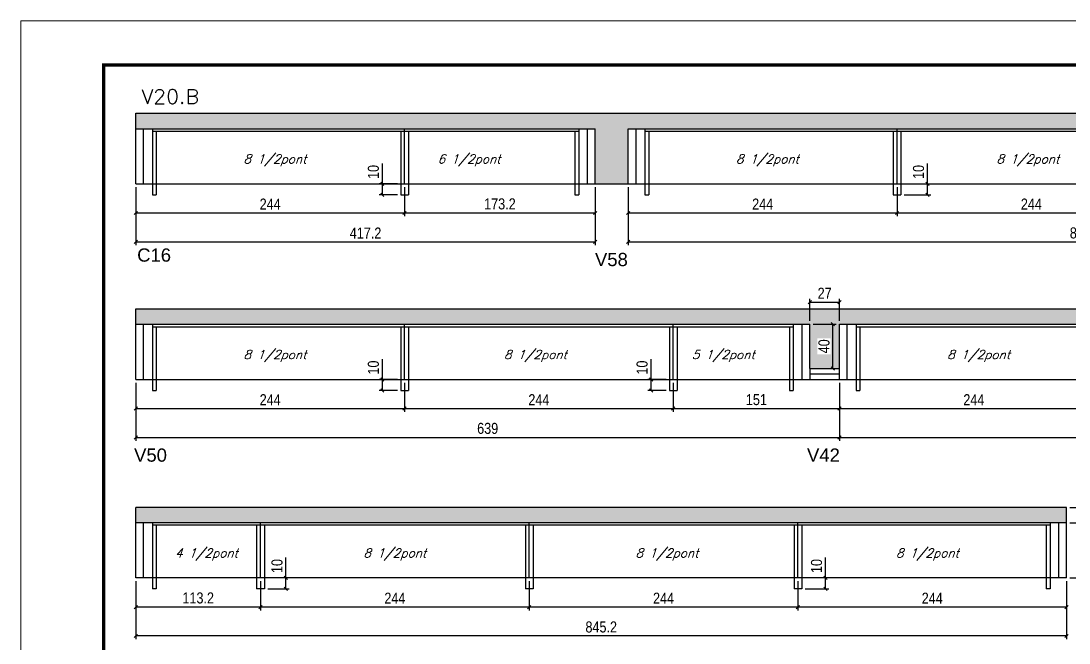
# Model space of a CAD drawing. Extents: x 0 to 6325, y 5574 to 19307.
# Drawn here: x 4755 to 5707, y 16397 to 16961 of the extents above; entities that cross this region are included whole.
import ezdxf

# ---------------------------------------------------------------- set-up
doc = ezdxf.new("R2010")
doc.units = 0
doc.linetypes.add('DASHED', pattern=[0.75, 0.5, -0.25])
for name, color, linetype in [('1', 1, 'Continuous'), ('5', 5, 'Continuous'), ('COTA', 241, 'Continuous'), ('Painéis', 200, 'Continuous'), ('SARR_2.2x10', 60, 'Continuous'), ('SARR_2.2x7', 40, 'Continuous'), ('SARR_3.5x7', 81, 'Continuous'), ('texto', 7, 'Continuous')]:
    doc.layers.add(name, color=color, linetype=linetype)
for name, color, linetype, lineweight in [('Folhas', 255, 'Continuous', 9), ('SARRAFO DE PRESSAO', 251, 'DASHED', 9), ('Texto Seção', 7, 'Continuous', 15)]:
    doc.layers.add(name, color=color, linetype=linetype, lineweight=lineweight)
doc.styles.add('COTA TECNICA', font='techl___.ttf', dxfattribs={"height": 10})
doc.styles.add('REGUA-120', font='ROMANS.shx', dxfattribs={"height": 15})
doc.styles.add('Romans', font='romans.shx')
doc.styles.get("Standard").update_dxf_attribs({"font": 'arial.ttf'})
doc.dimstyles.new('PAINEL', dxfattribs={"dimtxt": 10, "dimasz": 3, "dimexe": 3, "dimexo": 3, "dimgap": 3, "dimtad": 1, "dimdec": 1, "dimzin": 12, "dimdsep": 46, "dimtxsty": 'COTA TECNICA', "dimblk1": 'OBLIQUE', "dimblk2": 'OBLIQUE', "dimsah": 1, "dimcen": 0.9, "dimclrd": 4, "dimclre": 4, "dimclrt": 240, "dimadec": 1, "dimazin": 3, "dimtfac": 1, "dimtdec": 1, "dimtmove": 0, "dimatfit": 3, "dimfxl": 1, "dimtolj": 1, "dimtzin": 12, "dimarcsym": 0})
pattern_1 = [(50, (-2e-12, 1148.575), (5.4655401, -0.4781726), [0.5715, -6.2865]), (355, (-2e-12, 1148.575), (-1.0573026, 5.7317054), [0.4572, -5.0292175]), (100.451445, (0.4555, 1148.535), (4.4082374, 5.2535326), [0.4857003, -5.3427073]), (46.1842, (-2e-12, 1150.099), (8.1323712, -1.2612698), [0.85725, -9.42975]), (96.63556, (0.678, 1149.994), (7.122124, 7.4227837), [0.7285507, -8.0140682]), (351.18415, (-2e-12, 1150.099), (7.122124, 7.4227837), [0.685799, -7.543792]), (21, (0.762, 1149.718), (4.5484317, -3.067956), [0.5715, -6.2865]), (326, (0.762, 1149.718), (1.8540609, 5.525639), [0.4572, -5.0292]), (71.451445, (1.141, 1149.4624), (6.4024926, 2.457683), [0.4857003, -5.3426981]), (37.5, (-2e-12, 1148.5751), (0.0926581, 2.53665117), [0, -4.96824, 0, -5.1054, 0, -5.04825]), (7.5, (-2e-12, 1148.575), (2.00458988, 3.00541724), [0, -2.91084, 0, -4.85394, 0, -1.92405]), (327.5, (-1.6993, 1148.5751), (4.06771786, -0.17186232), [0, -1.905, 0, -5.9436, 0, -7.8867]), (317.5, (-2.4613, 1148.575), (4.44387544, 0.7627947), [0, -2.4765, 0, -3.94716, 0, -5.6007])]

# ---------------------------------------------------------------- blocks, each defined once
blk = doc.blocks.new('9999999999')
at = {"layer": 'Folhas'}
blk.add_lwpolyline([(98138.98, 34190.21), (99623.98, 34190.21), (99623.98, 35240.21), (98138.98, 35240.21)], close=True, dxfattribs=at)
at = {"layer": 'Folhas', "color": 30, "const_width": 3}
blk.add_lwpolyline([(98213.98, 34230.21), (99583.98, 34230.21), (99583.98, 35200.21), (98213.98, 35200.21)], close=True, dxfattribs=at)
blk = doc.blocks.new('_Oblique')
at = {"layer": '1', "color": 0, "lineweight": -2}
blk.add_line((-0.5, -0.5), (0.5, 0.5), dxfattribs=at)
blk = doc.blocks.new('*D3351')
at = {"layer": 'COTA', "color": 4, "linetype": 'ByBlock', "lineweight": -2, "transparency": 16777216}
for p, q in [((4859.34, 16810.6), (4859.34, 16784.06)), ((5103.34, 16810.6), (5103.34, 16784.06)), ((4859.34, 16787.06), (5103.34, 16787.06))]:
    blk.add_line(p, q, dxfattribs=at)
at = {"layer": 'Defpoints', "color": 0, "linetype": 'ByBlock', "transparency": 16777216}
for p in [(4859.34, 16813.6), (5103.34, 16813.6), (5103.34, 16787.06)]:
    blk.add_point(p, dxfattribs=at)
at = {"layer": 'COTA', "color": 4, "linetype": 'ByBlock', "lineweight": -2, "transparency": 16777216, "xscale": 3, "yscale": 3, "zscale": 3, "rotation": 180}
blk.add_blockref('_Oblique', (4859.34, 16787.06), dxfattribs=at)
at = {"layer": 'COTA', "color": 4, "linetype": 'ByBlock', "lineweight": -2, "transparency": 16777216, "xscale": 3, "yscale": 3, "zscale": 3}
blk.add_blockref('_Oblique', (5103.34, 16787.06), dxfattribs=at)
at = {"layer": 'COTA', "color": 240, "linetype": 'ByBlock', "transparency": 16777216, "insert": (4981.34, 16795.13), "char_height": 10, "attachment_point": 5, "style": 'COTA TECNICA'}
blk.add_mtext('\\A1;244', dxfattribs=at)
blk = doc.blocks.new('*D3352')
at = {"layer": 'COTA', "color": 4, "linetype": 'ByBlock', "lineweight": -2, "transparency": 16777216}
for p, q in [((5103.34, 16810.6), (5103.34, 16784.06)), ((5276.54, 16810.6), (5276.54, 16784.06)), ((5103.34, 16787.06), (5276.54, 16787.06))]:
    blk.add_line(p, q, dxfattribs=at)
at = {"layer": 'Defpoints', "color": 0, "linetype": 'ByBlock', "transparency": 16777216}
for p in [(5103.34, 16813.6), (5276.54, 16813.6), (5276.54, 16787.06)]:
    blk.add_point(p, dxfattribs=at)
at = {"layer": 'COTA', "color": 4, "linetype": 'ByBlock', "lineweight": -2, "transparency": 16777216, "xscale": 3, "yscale": 3, "zscale": 3, "rotation": 180}
blk.add_blockref('_Oblique', (5103.34, 16787.06), dxfattribs=at)
at = {"layer": 'COTA', "color": 4, "linetype": 'ByBlock', "lineweight": -2, "transparency": 16777216, "xscale": 3, "yscale": 3, "zscale": 3}
blk.add_blockref('_Oblique', (5276.54, 16787.06), dxfattribs=at)
at = {"layer": 'COTA', "color": 240, "linetype": 'ByBlock', "transparency": 16777216, "insert": (5189.94, 16795.28), "char_height": 10, "width": 210.731, "attachment_point": 5, "style": 'COTA TECNICA'}
blk.add_mtext('\\A1;173.2', dxfattribs=at)
blk = doc.blocks.new('*D4417')
at = {"layer": 'COTA', "color": 4, "linetype": 'ByBlock', "lineweight": -2, "transparency": 16777216}
for p, q in [((4859.34, 16810.6), (4859.34, 16757.8)), ((5276.54, 16810.6), (5276.54, 16757.8)), ((4859.34, 16760.8), (5276.54, 16760.8))]:
    blk.add_line(p, q, dxfattribs=at)
at = {"layer": 'Defpoints', "color": 0, "linetype": 'ByBlock', "transparency": 16777216}
for p in [(4859.34, 16813.6), (5276.54, 16813.6), (5276.54, 16760.8)]:
    blk.add_point(p, dxfattribs=at)
at = {"layer": 'COTA', "color": 4, "linetype": 'ByBlock', "lineweight": -2, "transparency": 16777216, "xscale": 3, "yscale": 3, "zscale": 3, "rotation": 180}
blk.add_blockref('_Oblique', (4859.34, 16760.8), dxfattribs=at)
at = {"layer": 'COTA', "color": 4, "linetype": 'ByBlock', "lineweight": -2, "transparency": 16777216, "xscale": 3, "yscale": 3, "zscale": 3}
blk.add_blockref('_Oblique', (5276.54, 16760.8), dxfattribs=at)
at = {"layer": 'COTA', "color": 240, "linetype": 'ByBlock', "transparency": 16777216, "insert": (5067.94, 16768.87), "char_height": 10, "attachment_point": 5, "style": 'COTA TECNICA'}
blk.add_mtext('\\A1;417.2', dxfattribs=at)
blk = doc.blocks.new('*D3353')
at = {"layer": 'COTA', "color": 4, "linetype": 'ByBlock', "lineweight": -2, "transparency": 16777216}
for p, q in [((5306.54, 16810.6), (5306.54, 16784.06)), ((5550.54, 16810.6), (5550.54, 16784.06)), ((5306.54, 16787.06), (5550.54, 16787.06))]:
    blk.add_line(p, q, dxfattribs=at)
at = {"layer": 'Defpoints', "color": 0, "linetype": 'ByBlock', "transparency": 16777216}
for p in [(5306.54, 16813.6), (5550.54, 16813.6), (5550.54, 16787.06)]:
    blk.add_point(p, dxfattribs=at)
at = {"layer": 'COTA', "color": 4, "linetype": 'ByBlock', "lineweight": -2, "transparency": 16777216, "xscale": 3, "yscale": 3, "zscale": 3, "rotation": 180}
blk.add_blockref('_Oblique', (5306.54, 16787.06), dxfattribs=at)
at = {"layer": 'COTA', "color": 4, "linetype": 'ByBlock', "lineweight": -2, "transparency": 16777216, "xscale": 3, "yscale": 3, "zscale": 3}
blk.add_blockref('_Oblique', (5550.54, 16787.06), dxfattribs=at)
at = {"layer": 'COTA', "color": 240, "linetype": 'ByBlock', "transparency": 16777216, "insert": (5428.54, 16795.13), "char_height": 10, "attachment_point": 5, "style": 'COTA TECNICA'}
blk.add_mtext('\\A1;244', dxfattribs=at)
blk = doc.blocks.new('*D3354')
at = {"layer": 'COTA', "color": 4, "linetype": 'ByBlock', "lineweight": -2, "transparency": 16777216}
for p, q in [((5550.54, 16810.6), (5550.54, 16784.06)), ((5794.54, 16810.6), (5794.54, 16784.06)), ((5550.54, 16787.06), (5794.54, 16787.06))]:
    blk.add_line(p, q, dxfattribs=at)
at = {"layer": 'Defpoints', "color": 0, "linetype": 'ByBlock', "transparency": 16777216}
for p in [(5550.54, 16813.6), (5794.54, 16813.6), (5794.54, 16787.06)]:
    blk.add_point(p, dxfattribs=at)
at = {"layer": 'COTA', "color": 4, "linetype": 'ByBlock', "lineweight": -2, "transparency": 16777216, "xscale": 3, "yscale": 3, "zscale": 3, "rotation": 180}
blk.add_blockref('_Oblique', (5550.54, 16787.06), dxfattribs=at)
at = {"layer": 'COTA', "color": 4, "linetype": 'ByBlock', "lineweight": -2, "transparency": 16777216, "xscale": 3, "yscale": 3, "zscale": 3}
blk.add_blockref('_Oblique', (5794.54, 16787.06), dxfattribs=at)
at = {"layer": 'COTA', "color": 240, "linetype": 'ByBlock', "transparency": 16777216, "insert": (5672.54, 16795.13), "char_height": 10, "width": 210.731, "attachment_point": 5, "style": 'COTA TECNICA'}
blk.add_mtext('\\A1;244', dxfattribs=at)
blk = doc.blocks.new('*D4419')
at = {"layer": 'COTA', "color": 4, "linetype": 'ByBlock', "lineweight": -2, "transparency": 16777216}
for p, q in [((5306.54, 16810.6), (5306.54, 16757.8)), ((6127.54, 16810.6), (6127.54, 16757.8)), ((5306.54, 16760.8), (6127.54, 16760.8))]:
    blk.add_line(p, q, dxfattribs=at)
at = {"layer": 'Defpoints', "color": 0, "linetype": 'ByBlock', "transparency": 16777216}
for p in [(5306.54, 16813.6), (6127.54, 16813.6), (6127.54, 16760.8)]:
    blk.add_point(p, dxfattribs=at)
at = {"layer": 'COTA', "color": 4, "linetype": 'ByBlock', "lineweight": -2, "transparency": 16777216, "xscale": 3, "yscale": 3, "zscale": 3, "rotation": 180}
blk.add_blockref('_Oblique', (5306.54, 16760.8), dxfattribs=at)
at = {"layer": 'COTA', "color": 4, "linetype": 'ByBlock', "lineweight": -2, "transparency": 16777216, "xscale": 3, "yscale": 3, "zscale": 3}
blk.add_blockref('_Oblique', (6127.54, 16760.8), dxfattribs=at)
at = {"layer": 'COTA', "color": 240, "linetype": 'ByBlock', "transparency": 16777216, "insert": (5717.04, 16768.89), "char_height": 10, "attachment_point": 5, "style": 'COTA TECNICA'}
blk.add_mtext('\\A1;821', dxfattribs=at)
blk = doc.blocks.new('*D3362')
at = {"layer": 'COTA', "color": 4, "linetype": 'ByBlock', "lineweight": -2, "transparency": 16777216}
for p, q in [((4859.34, 16633), (4859.34, 16606.46)), ((5103.34, 16633), (5103.34, 16606.46)), ((4859.34, 16609.46), (5103.34, 16609.46))]:
    blk.add_line(p, q, dxfattribs=at)
at = {"layer": 'Defpoints', "color": 0, "linetype": 'ByBlock', "transparency": 16777216}
for p in [(4859.34, 16636), (5103.34, 16636), (5103.34, 16609.46)]:
    blk.add_point(p, dxfattribs=at)
at = {"layer": 'COTA', "color": 4, "linetype": 'ByBlock', "lineweight": -2, "transparency": 16777216, "xscale": 3, "yscale": 3, "zscale": 3, "rotation": 180}
blk.add_blockref('_Oblique', (4859.34, 16609.46), dxfattribs=at)
at = {"layer": 'COTA', "color": 4, "linetype": 'ByBlock', "lineweight": -2, "transparency": 16777216, "xscale": 3, "yscale": 3, "zscale": 3}
blk.add_blockref('_Oblique', (5103.34, 16609.46), dxfattribs=at)
at = {"layer": 'COTA', "color": 240, "linetype": 'ByBlock', "transparency": 16777216, "insert": (4981.34, 16617.53), "char_height": 10, "attachment_point": 5, "style": 'COTA TECNICA'}
blk.add_mtext('\\A1;244', dxfattribs=at)
blk = doc.blocks.new('*D3363')
at = {"layer": 'COTA', "color": 4, "linetype": 'ByBlock', "lineweight": -2, "transparency": 16777216}
for p, q in [((5103.34, 16633), (5103.34, 16606.46)), ((5347.34, 16633), (5347.34, 16606.46)), ((5103.34, 16609.46), (5347.34, 16609.46))]:
    blk.add_line(p, q, dxfattribs=at)
at = {"layer": 'Defpoints', "color": 0, "linetype": 'ByBlock', "transparency": 16777216}
for p in [(5103.34, 16636), (5347.34, 16636), (5347.34, 16609.46)]:
    blk.add_point(p, dxfattribs=at)
at = {"layer": 'COTA', "color": 4, "linetype": 'ByBlock', "lineweight": -2, "transparency": 16777216, "xscale": 3, "yscale": 3, "zscale": 3, "rotation": 180}
blk.add_blockref('_Oblique', (5103.34, 16609.46), dxfattribs=at)
at = {"layer": 'COTA', "color": 4, "linetype": 'ByBlock', "lineweight": -2, "transparency": 16777216, "xscale": 3, "yscale": 3, "zscale": 3}
blk.add_blockref('_Oblique', (5347.34, 16609.46), dxfattribs=at)
at = {"layer": 'COTA', "color": 240, "linetype": 'ByBlock', "transparency": 16777216, "insert": (5225.34, 16617.53), "char_height": 10, "width": 210.731, "attachment_point": 5, "style": 'COTA TECNICA'}
blk.add_mtext('\\A1;244', dxfattribs=at)
blk = doc.blocks.new('*D4421')
at = {"layer": 'COTA', "color": 4, "linetype": 'ByBlock', "lineweight": -2, "transparency": 16777216}
for p, q in [((4859.34, 16633), (4859.34, 16580.2)), ((5498.34, 16633), (5498.34, 16580.2)), ((4859.34, 16583.2), (5498.34, 16583.2))]:
    blk.add_line(p, q, dxfattribs=at)
at = {"layer": 'Defpoints', "color": 0, "linetype": 'ByBlock', "transparency": 16777216}
for p in [(4859.34, 16636), (5498.34, 16636), (5498.34, 16583.2)]:
    blk.add_point(p, dxfattribs=at)
at = {"layer": 'COTA', "color": 4, "linetype": 'ByBlock', "lineweight": -2, "transparency": 16777216, "xscale": 3, "yscale": 3, "zscale": 3, "rotation": 180}
blk.add_blockref('_Oblique', (4859.34, 16583.2), dxfattribs=at)
at = {"layer": 'COTA', "color": 4, "linetype": 'ByBlock', "lineweight": -2, "transparency": 16777216, "xscale": 3, "yscale": 3, "zscale": 3}
blk.add_blockref('_Oblique', (5498.34, 16583.2), dxfattribs=at)
at = {"layer": 'COTA', "color": 240, "linetype": 'ByBlock', "transparency": 16777216, "insert": (5178.84, 16591.44), "char_height": 10, "attachment_point": 5, "style": 'COTA TECNICA'}
blk.add_mtext('\\A1;639', dxfattribs=at)
blk = doc.blocks.new('*D4422')
at = {"layer": 'COTA', "color": 4, "lineweight": -2, "transparency": 16777216}
for p, q in [((5347.34, 16633), (5347.34, 16606.46)), ((5498.34, 16633), (5498.34, 16606.46)), ((5347.34, 16609.46), (5498.34, 16609.46))]:
    blk.add_line(p, q, dxfattribs=at)
at = {"layer": 'Defpoints', "color": 0, "transparency": 16777216}
for p in [(5347.34, 16636), (5498.34, 16636), (5498.34, 16609.46)]:
    blk.add_point(p, dxfattribs=at)
at = {"layer": 'COTA', "color": 4, "lineweight": -2, "transparency": 16777216, "xscale": 3, "yscale": 3, "zscale": 3, "rotation": 180}
blk.add_blockref('_Oblique', (5347.34, 16609.46), dxfattribs=at)
at = {"layer": 'COTA', "color": 4, "lineweight": -2, "transparency": 16777216, "xscale": 3, "yscale": 3, "zscale": 3}
blk.add_blockref('_Oblique', (5498.34, 16609.46), dxfattribs=at)
at = {"layer": 'COTA', "color": 240, "transparency": 16777216, "insert": (5422.84, 16617.57), "char_height": 10, "attachment_point": 5, "style": 'COTA TECNICA'}
blk.add_mtext('\\A1;151', dxfattribs=at)
blk = doc.blocks.new('*D3364')
at = {"layer": 'COTA', "color": 4, "linetype": 'ByBlock', "lineweight": -2, "transparency": 16777216}
for p, q in [((5498.34, 16633), (5498.34, 16606.46)), ((5742.34, 16633), (5742.34, 16606.46)), ((5498.34, 16609.46), (5742.34, 16609.46))]:
    blk.add_line(p, q, dxfattribs=at)
at = {"layer": 'Defpoints', "color": 0, "linetype": 'ByBlock', "transparency": 16777216}
for p in [(5498.34, 16636), (5742.34, 16636), (5742.34, 16609.46)]:
    blk.add_point(p, dxfattribs=at)
at = {"layer": 'COTA', "color": 4, "linetype": 'ByBlock', "lineweight": -2, "transparency": 16777216, "xscale": 3, "yscale": 3, "zscale": 3, "rotation": 180}
blk.add_blockref('_Oblique', (5498.34, 16609.46), dxfattribs=at)
at = {"layer": 'COTA', "color": 4, "linetype": 'ByBlock', "lineweight": -2, "transparency": 16777216, "xscale": 3, "yscale": 3, "zscale": 3}
blk.add_blockref('_Oblique', (5742.34, 16609.46), dxfattribs=at)
at = {"layer": 'COTA', "color": 240, "linetype": 'ByBlock', "transparency": 16777216, "insert": (5620.34, 16617.53), "char_height": 10, "attachment_point": 5, "style": 'COTA TECNICA'}
blk.add_mtext('\\A1;244', dxfattribs=at)
blk = doc.blocks.new('*D4424')
at = {"layer": 'COTA', "color": 4, "linetype": 'ByBlock', "lineweight": -2, "transparency": 16777216}
for p, q in [((5498.34, 16633), (5498.34, 16580.2)), ((6110.34, 16633), (6110.34, 16580.2)), ((5498.34, 16583.2), (6110.34, 16583.2))]:
    blk.add_line(p, q, dxfattribs=at)
at = {"layer": 'Defpoints', "color": 0, "linetype": 'ByBlock', "transparency": 16777216}
for p in [(5498.34, 16636), (6110.34, 16636), (6110.34, 16583.2)]:
    blk.add_point(p, dxfattribs=at)
at = {"layer": 'COTA', "color": 4, "linetype": 'ByBlock', "lineweight": -2, "transparency": 16777216, "xscale": 3, "yscale": 3, "zscale": 3, "rotation": 180}
blk.add_blockref('_Oblique', (5498.34, 16583.2), dxfattribs=at)
at = {"layer": 'COTA', "color": 4, "linetype": 'ByBlock', "lineweight": -2, "transparency": 16777216, "xscale": 3, "yscale": 3, "zscale": 3}
blk.add_blockref('_Oblique', (6110.34, 16583.2), dxfattribs=at)
at = {"layer": 'COTA', "color": 240, "linetype": 'ByBlock', "transparency": 16777216, "insert": (5804.34, 16591.3), "char_height": 10, "attachment_point": 5, "style": 'COTA TECNICA'}
blk.add_mtext('\\A1;612', dxfattribs=at)
blk = doc.blocks.new('*D4936')
at = {"layer": 'COTA', "color": 4, "lineweight": -2, "transparency": 16777216}
for p, q in [((5471.34, 16689), (5471.34, 16709.14)), ((5471.34, 16706.14), (5498.34, 16706.14)), ((5498.34, 16689), (5498.34, 16709.14))]:
    blk.add_line(p, q, dxfattribs=at)
at = {"layer": 'Defpoints', "color": 0, "transparency": 16777216}
for p in [(5498.34, 16706.14), (5471.34, 16686), (5498.34, 16686)]:
    blk.add_point(p, dxfattribs=at)
at = {"layer": 'COTA', "color": 4, "lineweight": -2, "transparency": 16777216, "xscale": 3, "yscale": 3, "zscale": 3, "rotation": 180}
blk.add_blockref('_Oblique', (5471.34, 16706.14), dxfattribs=at)
at = {"layer": 'COTA', "color": 4, "lineweight": -2, "transparency": 16777216, "xscale": 3, "yscale": 3, "zscale": 3}
blk.add_blockref('_Oblique', (5498.34, 16706.14), dxfattribs=at)
at = {"layer": 'COTA', "color": 240, "transparency": 16777216, "insert": (5484.84, 16714.21), "char_height": 10, "attachment_point": 5, "style": 'COTA TECNICA'}
blk.add_mtext('\\A1;27', dxfattribs=at)
blk = doc.blocks.new('*D3786')
at = {"layer": 'COTA', "color": 4, "linetype": 'ByBlock', "lineweight": -2, "transparency": 16777216}
for p, q in [((5460.54, 16452.78), (5460.54, 16426.24)), ((5704.54, 16452.78), (5704.54, 16426.24)), ((5704.54, 16429.24), (5460.54, 16429.24))]:
    blk.add_line(p, q, dxfattribs=at)
at = {"layer": 'Defpoints', "color": 0, "linetype": 'ByBlock', "transparency": 16777216}
for p in [(5460.54, 16455.78), (5704.54, 16455.78), (5460.54, 16429.24)]:
    blk.add_point(p, dxfattribs=at)
at = {"layer": 'COTA', "color": 4, "linetype": 'ByBlock', "lineweight": -2, "transparency": 16777216, "xscale": 3, "yscale": 3, "zscale": 3, "rotation": 180}
blk.add_blockref('_Oblique', (5460.54, 16429.24), dxfattribs=at)
at = {"layer": 'COTA', "color": 4, "linetype": 'ByBlock', "lineweight": -2, "transparency": 16777216, "xscale": 3, "yscale": 3, "zscale": 3}
blk.add_blockref('_Oblique', (5704.54, 16429.24), dxfattribs=at)
at = {"layer": 'COTA', "color": 240, "linetype": 'ByBlock', "transparency": 16777216, "insert": (5582.54, 16437.31), "char_height": 10, "attachment_point": 5, "style": 'COTA TECNICA'}
blk.add_mtext('\\A1;244', dxfattribs=at)
blk = doc.blocks.new('*D3787')
at = {"layer": 'COTA', "color": 4, "linetype": 'ByBlock', "lineweight": -2, "transparency": 16777216}
for p, q in [((5216.54, 16452.78), (5216.54, 16426.24)), ((5460.54, 16452.78), (5460.54, 16426.24)), ((5460.54, 16429.24), (5216.54, 16429.24))]:
    blk.add_line(p, q, dxfattribs=at)
at = {"layer": 'Defpoints', "color": 0, "linetype": 'ByBlock', "transparency": 16777216}
for p in [(5216.54, 16455.78), (5460.54, 16455.78), (5216.54, 16429.24)]:
    blk.add_point(p, dxfattribs=at)
at = {"layer": 'COTA', "color": 4, "linetype": 'ByBlock', "lineweight": -2, "transparency": 16777216, "xscale": 3, "yscale": 3, "zscale": 3, "rotation": 180}
blk.add_blockref('_Oblique', (5216.54, 16429.24), dxfattribs=at)
at = {"layer": 'COTA', "color": 4, "linetype": 'ByBlock', "lineweight": -2, "transparency": 16777216, "xscale": 3, "yscale": 3, "zscale": 3}
blk.add_blockref('_Oblique', (5460.54, 16429.24), dxfattribs=at)
at = {"layer": 'COTA', "color": 240, "linetype": 'ByBlock', "transparency": 16777216, "insert": (5338.54, 16437.31), "char_height": 10, "width": 210.731, "attachment_point": 5, "style": 'COTA TECNICA'}
blk.add_mtext('\\A1;244', dxfattribs=at)
blk = doc.blocks.new('*D4944')
at = {"layer": 'COTA', "color": 4, "linetype": 'ByBlock', "lineweight": -2, "transparency": 16777216}
for p, q in [((4859.34, 16452.78), (4859.34, 16399.98)), ((5704.54, 16452.78), (5704.54, 16399.98)), ((5704.54, 16402.98), (4859.34, 16402.98))]:
    blk.add_line(p, q, dxfattribs=at)
at = {"layer": 'Defpoints', "color": 0, "linetype": 'ByBlock', "transparency": 16777216}
for p in [(4859.34, 16455.78), (5704.54, 16455.78), (4859.34, 16402.98)]:
    blk.add_point(p, dxfattribs=at)
at = {"layer": 'COTA', "color": 4, "linetype": 'ByBlock', "lineweight": -2, "transparency": 16777216, "xscale": 3, "yscale": 3, "zscale": 3, "rotation": 180}
blk.add_blockref('_Oblique', (4859.34, 16402.98), dxfattribs=at)
at = {"layer": 'COTA', "color": 4, "linetype": 'ByBlock', "lineweight": -2, "transparency": 16777216, "xscale": 3, "yscale": 3, "zscale": 3}
blk.add_blockref('_Oblique', (5704.54, 16402.98), dxfattribs=at)
at = {"layer": 'COTA', "color": 240, "linetype": 'ByBlock', "transparency": 16777216, "insert": (5281.94, 16411.11), "char_height": 10, "attachment_point": 5, "style": 'COTA TECNICA'}
blk.add_mtext('\\A1;845.2', dxfattribs=at)
blk = doc.blocks.new('*D4945')
at = {"layer": 'COTA', "color": 4, "lineweight": -2, "transparency": 16777216}
for p, q in [((4972.54, 16452.78), (4972.54, 16426.24)), ((5216.54, 16452.78), (5216.54, 16426.24)), ((5216.54, 16429.24), (4972.54, 16429.24))]:
    blk.add_line(p, q, dxfattribs=at)
at = {"layer": 'Defpoints', "color": 0, "transparency": 16777216}
for p in [(4972.54, 16455.78), (5216.54, 16455.78), (4972.54, 16429.24)]:
    blk.add_point(p, dxfattribs=at)
at = {"layer": 'COTA', "color": 4, "lineweight": -2, "transparency": 16777216, "xscale": 3, "yscale": 3, "zscale": 3, "rotation": 180}
blk.add_blockref('_Oblique', (4972.54, 16429.24), dxfattribs=at)
at = {"layer": 'COTA', "color": 4, "lineweight": -2, "transparency": 16777216, "xscale": 3, "yscale": 3, "zscale": 3}
blk.add_blockref('_Oblique', (5216.54, 16429.24), dxfattribs=at)
at = {"layer": 'COTA', "color": 240, "transparency": 16777216, "insert": (5094.54, 16437.31), "char_height": 10, "attachment_point": 5, "style": 'COTA TECNICA'}
blk.add_mtext('\\A1;244', dxfattribs=at)
blk = doc.blocks.new('*D4946')
at = {"layer": 'COTA', "color": 4, "lineweight": -2, "transparency": 16777216}
for p, q in [((4859.34, 16452.78), (4859.34, 16426.24)), ((4972.54, 16452.78), (4972.54, 16426.24)), ((4972.54, 16429.24), (4859.34, 16429.24))]:
    blk.add_line(p, q, dxfattribs=at)
at = {"layer": 'Defpoints', "color": 0, "transparency": 16777216}
for p in [(4859.34, 16455.78), (4972.54, 16455.78), (4859.34, 16429.24)]:
    blk.add_point(p, dxfattribs=at)
at = {"layer": 'COTA', "color": 4, "lineweight": -2, "transparency": 16777216, "xscale": 3, "yscale": 3, "zscale": 3, "rotation": 180}
blk.add_blockref('_Oblique', (4859.34, 16429.24), dxfattribs=at)
at = {"layer": 'COTA', "color": 4, "lineweight": -2, "transparency": 16777216, "xscale": 3, "yscale": 3, "zscale": 3}
blk.add_blockref('_Oblique', (4972.54, 16429.24), dxfattribs=at)
at = {"layer": 'COTA', "color": 240, "transparency": 16777216, "insert": (4915.94, 16437.46), "char_height": 10, "attachment_point": 5, "style": 'COTA TECNICA'}
blk.add_mtext('\\A1;113.2', dxfattribs=at)
blk = doc.blocks.new('*D3775')
at = {"layer": 'COTA', "color": 4, "lineweight": -2, "transparency": 16777216}
for p, q in [((5707.54, 16505.78), (5738.04, 16505.78)), ((5735.04, 16455.78), (5735.04, 16505.78)), ((5707.54, 16455.78), (5738.04, 16455.78))]:
    blk.add_line(p, q, dxfattribs=at)
at = {"layer": 'Defpoints', "color": 0, "transparency": 16777216}
for p in [(5704.54, 16505.78), (5735.04, 16505.78), (5704.54, 16455.78)]:
    blk.add_point(p, dxfattribs=at)
at = {"layer": 'COTA', "color": 4, "lineweight": -2, "transparency": 16777216, "xscale": 3, "yscale": 3, "zscale": 3}
for p, rotation in [((5735.04, 16505.78), 90), ((5735.04, 16455.78), 270)]:
    blk.add_blockref('_Oblique', p, dxfattribs=dict(at, rotation=rotation))
at = {"layer": 'COTA', "color": 240, "transparency": 16777216, "insert": (5726.93, 16480.78), "char_height": 10, "attachment_point": 5, "rotation": 90, "style": 'COTA TECNICA'}
blk.add_mtext('\\A1;50', dxfattribs=at)
blk = doc.blocks.new('*D3776')
at = {"layer": 'COTA', "color": 4, "lineweight": -2, "transparency": 16777216}
for p, q in [((5735.04, 16519.78), (5735.04, 16538.9)), ((5707.54, 16519.78), (5738.04, 16519.78)), ((5735.04, 16505.78), (5735.04, 16519.78)), ((5707.54, 16505.78), (5738.04, 16505.78))]:
    blk.add_line(p, q, dxfattribs=at)
at = {"layer": 'Defpoints', "color": 0, "transparency": 16777216}
for p in [(5704.54, 16519.78), (5735.04, 16519.78), (5704.54, 16505.78)]:
    blk.add_point(p, dxfattribs=at)
at = {"layer": 'COTA', "color": 4, "lineweight": -2, "transparency": 16777216, "xscale": 3, "yscale": 3, "zscale": 3}
for p, rotation in [((5735.04, 16519.78), 90), ((5735.04, 16505.78), 270)]:
    blk.add_blockref('_Oblique', p, dxfattribs=dict(at, rotation=rotation))
at = {"layer": 'COTA', "color": 240, "transparency": 16777216, "insert": (5726.97, 16530.84), "char_height": 10, "attachment_point": 5, "rotation": 90, "style": 'COTA TECNICA'}
blk.add_mtext('\\A1;14', dxfattribs=at)
blk = doc.blocks.new('*D3777')
at = {"layer": 'COTA', "color": 4, "lineweight": -2, "transparency": 16777216}
for p, q in [((5707.54, 16519.78), (5765.08, 16519.78)), ((5762.08, 16455.78), (5762.08, 16519.78)), ((5707.54, 16455.78), (5765.08, 16455.78))]:
    blk.add_line(p, q, dxfattribs=at)
at = {"layer": 'Defpoints', "color": 0, "transparency": 16777216}
for p in [(5704.54, 16519.78), (5762.08, 16519.78), (5704.54, 16455.78)]:
    blk.add_point(p, dxfattribs=at)
at = {"layer": 'COTA', "color": 4, "lineweight": -2, "transparency": 16777216, "xscale": 3, "yscale": 3, "zscale": 3}
for p, rotation in [((5762.08, 16519.78), 90), ((5762.08, 16455.78), 270)]:
    blk.add_blockref('_Oblique', p, dxfattribs=dict(at, rotation=rotation))
at = {"layer": 'COTA', "color": 240, "transparency": 16777216, "insert": (5753.98, 16487.78), "char_height": 10, "attachment_point": 5, "rotation": 90, "style": 'COTA TECNICA'}
blk.add_mtext('\\A1;64', dxfattribs=at)
blk = doc.blocks.new('*D4189')
at = {"layer": 'COTA', "color": 4, "lineweight": -2, "transparency": 16777216}
for p, q in [((5083.17, 16813.6), (5083.17, 16832.03)), ((5096.84, 16813.6), (5080.17, 16813.6)), ((5083.17, 16803.6), (5083.17, 16813.6)), ((5096.84, 16803.6), (5080.17, 16803.6))]:
    blk.add_line(p, q, dxfattribs=at)
at = {"layer": 'Defpoints', "color": 0, "transparency": 16777216}
for p in [(5083.17, 16813.6), (5099.84, 16813.6), (5099.84, 16803.6)]:
    blk.add_point(p, dxfattribs=at)
at = {"layer": 'COTA', "color": 4, "lineweight": -2, "transparency": 16777216, "xscale": 3, "yscale": 3, "zscale": 3}
for p, rotation in [((5083.17, 16813.6), 90), ((5083.17, 16803.6), 270)]:
    blk.add_blockref('_Oblique', p, dxfattribs=dict(at, rotation=rotation))
at = {"layer": 'COTA', "color": 240, "transparency": 16777216, "insert": (5075.07, 16824.31), "char_height": 10, "attachment_point": 5, "rotation": 90, "style": 'COTA TECNICA'}
blk.add_mtext('\\A1;10', dxfattribs=at)
blk = doc.blocks.new('*D4190')
at = {"layer": 'COTA', "color": 4, "lineweight": -2, "transparency": 16777216}
for p, q in [((5578.22, 16813.6), (5578.22, 16832.03)), ((5578.22, 16803.6), (5578.22, 16813.6)), ((5557.04, 16803.6), (5581.22, 16803.6))]:
    blk.add_line(p, q, dxfattribs=at)
at = {"layer": 'Defpoints', "color": 0, "transparency": 16777216}
for p in [(5578.22, 16813.6), (5578.22, 16813.6), (5554.04, 16803.6)]:
    blk.add_point(p, dxfattribs=at)
at = {"layer": 'COTA', "color": 4, "lineweight": -2, "transparency": 16777216, "xscale": 3, "yscale": 3, "zscale": 3}
for p, rotation in [((5578.22, 16813.6), 90), ((5578.22, 16803.6), 270)]:
    blk.add_blockref('_Oblique', p, dxfattribs=dict(at, rotation=rotation))
at = {"layer": 'COTA', "color": 240, "transparency": 16777216, "insert": (5570.12, 16824.31), "char_height": 10, "attachment_point": 5, "rotation": 90, "style": 'COTA TECNICA'}
blk.add_mtext('\\A1;10', dxfattribs=at)
blk = doc.blocks.new('*D2996')
at = {"layer": 'COTA', "color": 4, "lineweight": -2, "transparency": 16777216}
for p, q in [((5083.17, 16636), (5083.17, 16654.43)), ((5096.84, 16636), (5080.17, 16636)), ((5083.17, 16626), (5083.17, 16636)), ((5096.84, 16626), (5080.17, 16626))]:
    blk.add_line(p, q, dxfattribs=at)
at = {"layer": 'Defpoints', "color": 0, "transparency": 16777216}
for p in [(5083.17, 16636), (5099.84, 16636), (5099.84, 16626)]:
    blk.add_point(p, dxfattribs=at)
at = {"layer": 'COTA', "color": 4, "lineweight": -2, "transparency": 16777216, "xscale": 3, "yscale": 3, "zscale": 3}
for p, rotation in [((5083.17, 16636), 90), ((5083.17, 16626), 270)]:
    blk.add_blockref('_Oblique', p, dxfattribs=dict(at, rotation=rotation))
at = {"layer": 'COTA', "color": 240, "transparency": 16777216, "insert": (5075.07, 16646.71), "char_height": 10, "attachment_point": 5, "rotation": 90, "style": 'COTA TECNICA'}
blk.add_mtext('\\A1;10', dxfattribs=at)
blk = doc.blocks.new('*D2998')
at = {"layer": 'COTA', "color": 4, "lineweight": -2, "transparency": 16777216}
for p, q in [((5327.17, 16636), (5327.17, 16654.43)), ((5340.84, 16636), (5324.17, 16636)), ((5327.17, 16626), (5327.17, 16636)), ((5340.84, 16626), (5324.17, 16626))]:
    blk.add_line(p, q, dxfattribs=at)
at = {"layer": 'Defpoints', "color": 0, "transparency": 16777216}
for p in [(5327.17, 16636), (5343.84, 16636), (5343.84, 16626)]:
    blk.add_point(p, dxfattribs=at)
at = {"layer": 'COTA', "color": 4, "lineweight": -2, "transparency": 16777216, "xscale": 3, "yscale": 3, "zscale": 3}
for p, rotation in [((5327.17, 16636), 90), ((5327.17, 16626), 270)]:
    blk.add_blockref('_Oblique', p, dxfattribs=dict(at, rotation=rotation))
at = {"layer": 'COTA', "color": 240, "transparency": 16777216, "insert": (5319.07, 16646.71), "char_height": 10, "attachment_point": 5, "rotation": 90, "style": 'COTA TECNICA'}
blk.add_mtext('\\A1;10', dxfattribs=at)
blk = doc.blocks.new('*D4202')
at = {"layer": 'COTA', "color": 4, "lineweight": -2, "transparency": 16777216}
for p, q in [((4995.66, 16455.78), (4995.66, 16474.21)), ((4995.66, 16445.78), (4995.66, 16455.78)), ((4979.04, 16445.78), (4998.66, 16445.78))]:
    blk.add_line(p, q, dxfattribs=at)
at = {"layer": 'Defpoints', "color": 0, "transparency": 16777216}
for p in [(4995.66, 16455.78), (4995.66, 16455.78), (4976.04, 16445.78)]:
    blk.add_point(p, dxfattribs=at)
at = {"layer": 'COTA', "color": 4, "lineweight": -2, "transparency": 16777216, "xscale": 3, "yscale": 3, "zscale": 3}
for p, rotation in [((4995.66, 16455.78), 90), ((4995.66, 16445.78), 270)]:
    blk.add_blockref('_Oblique', p, dxfattribs=dict(at, rotation=rotation))
at = {"layer": 'COTA', "color": 240, "transparency": 16777216, "insert": (4987.55, 16466.5), "char_height": 10, "attachment_point": 5, "rotation": 90, "style": 'COTA TECNICA'}
blk.add_mtext('\\A1;10', dxfattribs=at)
blk = doc.blocks.new('*D4203')
at = {"layer": 'COTA', "color": 4, "lineweight": -2, "transparency": 16777216}
for p, q in [((5485.6, 16455.78), (5485.6, 16474.21)), ((5485.6, 16445.78), (5485.6, 16455.78)), ((5467.04, 16445.78), (5488.6, 16445.78))]:
    blk.add_line(p, q, dxfattribs=at)
at = {"layer": 'Defpoints', "color": 0, "transparency": 16777216}
for p in [(5485.6, 16455.78), (5485.6, 16455.78), (5464.04, 16445.78)]:
    blk.add_point(p, dxfattribs=at)
at = {"layer": 'COTA', "color": 4, "lineweight": -2, "transparency": 16777216, "xscale": 3, "yscale": 3, "zscale": 3}
for p, rotation in [((5485.6, 16455.78), 90), ((5485.6, 16445.78), 270)]:
    blk.add_blockref('_Oblique', p, dxfattribs=dict(at, rotation=rotation))
at = {"layer": 'COTA', "color": 240, "transparency": 16777216, "insert": (5477.5, 16466.5), "char_height": 10, "attachment_point": 5, "rotation": 90, "style": 'COTA TECNICA'}
blk.add_mtext('\\A1;10', dxfattribs=at)
blk = doc.blocks.new('*D4937')
at = {"layer": 'COTA', "color": 4, "lineweight": -2, "transparency": 16777216}
for p, q in [((5474.34, 16686), (5495.36, 16686)), ((5492.36, 16646), (5492.36, 16686)), ((5474.34, 16646), (5495.36, 16646))]:
    blk.add_line(p, q, dxfattribs=at)
at = {"layer": 'Defpoints', "color": 0, "transparency": 16777216}
for p in [(5471.34, 16686), (5492.36, 16686), (5471.34, 16646)]:
    blk.add_point(p, dxfattribs=at)
at = {"layer": 'COTA', "color": 4, "lineweight": -2, "transparency": 16777216, "xscale": 3, "yscale": 3, "zscale": 3}
for p, rotation in [((5492.36, 16686), 90), ((5492.36, 16646), 270)]:
    blk.add_blockref('_Oblique', p, dxfattribs=dict(at, rotation=rotation))
at = {"layer": 'COTA', "color": 240, "transparency": 16777216, "insert": (5484.26, 16666), "char_height": 10, "attachment_point": 5, "rotation": 90, "style": 'COTA TECNICA', "bg_fill": 3, "box_fill_scale": 1.1, "bg_fill_color": 256, "bg_fill_true_color": 13158600, "bg_fill_transparency": 0}
blk.add_mtext('\\A1;40', dxfattribs=at)

msp = doc.modelspace()

# ---------------------------------------------------------------- hatches: boundary and pattern name
at = {"layer": 'COTA'}
h = msp.add_hatch(dxfattribs=at)
h.set_pattern_fill('AR-CONC', color=241, scale=0.03)
h.set_pattern_definition([(50, (2891.691, 339.655), (5.4655401, -0.4781726), [0.5715, -6.2865]), (355, (2891.691, 339.655), (-1.0573026, 5.7317054), [0.4572, -5.0292175]), (100.451445, (2892.1466, 339.615), (4.4082374, 5.2535326), [0.4857003, -5.3427073]), (46.1842, (2891.691, 341.179), (8.1323712, -1.2612698), [0.85725, -9.42975]), (96.63556, (2892.369, 341.074), (7.122124, 7.4227837), [0.7285507, -8.0140682]), (351.18415, (2891.691, 341.179), (7.122124, 7.4227837), [0.685799, -7.543792]), (21, (2892.453, 340.798), (4.5484317, -3.067956), [0.5715, -6.2865]), (326, (2892.453, 340.798), (1.8540609, 5.525639), [0.4572, -5.0292]), (71.451445, (2892.832, 340.5424), (6.4024926, 2.457683), [0.4857003, -5.3426981]), (37.5, (2891.6911, 339.655), (0.0926581, 2.53665117), [0, -4.96824, 0, -5.1054, 0, -5.04825]), (7.5, (2891.6911, 339.655), (2.00458988, 3.00541724), [0, -2.91084, 0, -4.85394, 0, -1.92405]), (327.5, (2889.9919, 339.655), (4.06771786, -0.17186232), [0, -1.905, 0, -5.9436, 0, -7.8867]), (317.5, (2889.23, 339.655), (4.44387544, 0.7627947), [0, -2.4765, 0, -3.94716, 0, -5.6007])])
h.paths.add_polyline_path([(5306.54, 16863.6), (6127.54, 16863.6), (6127.54, 16877.6), (4859.34, 16877.6), (4859.34, 16863.6), (5276.54, 16863.6), (5276.54, 16813.6), (5306.54, 16813.6)])
h = msp.add_hatch(dxfattribs=at)
h.set_pattern_fill('AR-CONC', color=241, scale=0.03)
h.set_pattern_definition(pattern_1)
h.paths.add_polyline_path([(5471.34, 16646), (5498.34, 16646), (5498.34, 16686), (6110.34, 16686), (6110.34, 16700), (4859.34, 16700), (4859.34, 16686), (5471.34, 16686)])
h = msp.add_hatch(dxfattribs=at)
h.set_pattern_fill('AR-CONC', color=241, scale=0.03)
h.set_pattern_definition(pattern_1)
h.paths.add_polyline_path([(4859.34, 16519.78), (4859.34, 16505.78), (5704.54, 16505.78), (5704.54, 16519.78)])

# ---------------------------------------------------------------- linework, layer by layer
at = {"layer": 'COTA', "linetype": 'ByBlock'}
for p, q in [((4859.34, 16877.6), (6127.54, 16877.6)), ((4859.34, 16863.6), (4859.34, 16877.6)), ((5704.54, 16519.78), (4859.34, 16519.78))]:
    msp.add_line(p, q, dxfattribs=at)
at = {"layer": 'COTA'}
for p, q in [((5276.54, 16813.6), (5306.54, 16813.6)), ((4859.34, 16686), (4859.34, 16700)), ((4859.34, 16700), (6110.34, 16700)), ((5471.34, 16646), (5471.34, 16636)), ((4859.34, 16505.78), (4859.34, 16519.78)), ((5704.54, 16505.78), (5704.54, 16519.78))]:
    msp.add_line(p, q, dxfattribs=at)
at = {"layer": 'Painéis', "linetype": 'ByBlock'}
for p, q in [((4859.34, 16863.6), (5276.54, 16863.6)), ((4859.34, 16813.6), (4859.34, 16863.6)), ((5103.34, 16813.6), (5103.34, 16863.6)), ((5276.54, 16813.6), (5276.54, 16863.6)), ((5306.54, 16863.6), (6127.54, 16863.6)), ((5306.54, 16813.6), (5306.54, 16863.6)), ((5550.54, 16813.6), (5550.54, 16863.6)), ((4859.34, 16813.6), (5276.54, 16813.6)), ((5306.54, 16813.6), (6127.54, 16813.6)), ((4859.34, 16686), (5471.34, 16686)), ((4859.34, 16636), (4859.34, 16686)), ((5103.34, 16636), (5103.34, 16686)), ((5347.34, 16636), (5347.34, 16686)), ((5471.34, 16646), (5471.34, 16686)), ((5498.34, 16686), (6110.34, 16686)), ((5498.34, 16636), (5498.34, 16686)), ((5471.34, 16646), (5498.34, 16646)), ((4859.34, 16636), (5498.34, 16636)), ((5498.34, 16636), (6110.34, 16636)), ((5704.54, 16505.78), (4859.34, 16505.78)), ((4859.34, 16455.78), (4859.34, 16505.78)), ((4972.54, 16455.78), (4972.54, 16505.78)), ((5216.54, 16455.78), (5216.54, 16505.78)), ((5460.54, 16455.78), (5460.54, 16505.78)), ((5704.54, 16455.78), (5704.54, 16505.78)), ((5704.54, 16455.78), (4859.34, 16455.78))]:
    msp.add_line(p, q, dxfattribs=at)
at = {"layer": 'SARR_2.2x10'}
msp.add_line((5471.34, 16641), (5498.34, 16641), dxfattribs=at)
at = {"layer": 'SARR_2.2x7', "linetype": 'Continuous'}
for p, q in [((4866.34, 16813.6), (4866.34, 16863.6)), ((4874.34, 16861.4), (5103.34, 16861.4)), ((5103.34, 16861.4), (5261.54, 16861.4)), ((5269.54, 16813.6), (5269.54, 16863.6)), ((5313.54, 16813.6), (5313.54, 16863.6)), ((5321.54, 16861.4), (5550.54, 16861.4)), ((5550.54, 16861.4), (5794.54, 16861.4)), ((4866.34, 16636), (4866.34, 16686)), ((5464.34, 16636), (5464.34, 16686)), ((5505.34, 16636), (5505.34, 16686)), ((4874.34, 16683.8), (5103.34, 16683.8)), ((5103.34, 16683.8), (5347.34, 16683.8)), ((5347.34, 16683.8), (5456.34, 16683.8)), ((5513.34, 16683.8), (5742.34, 16683.8)), ((4866.34, 16455.78), (4866.34, 16505.78)), ((5697.54, 16455.78), (5697.54, 16505.78)), ((4972.54, 16503.58), (4874.34, 16503.58)), ((5216.54, 16503.58), (4972.54, 16503.58)), ((5460.54, 16503.58), (5216.54, 16503.58)), ((5689.54, 16503.58), (5460.54, 16503.58))]:
    msp.add_line(p, q, dxfattribs=at)
at = {"layer": 'SARR_3.5x7'}
for p, q in [((4874.34, 16863.6), (4874.34, 16803.6)), ((4877.84, 16861.4), (4877.84, 16803.6)), ((5099.84, 16861.4), (5099.84, 16803.6)), ((5106.84, 16861.4), (5106.84, 16803.6)), ((5258.04, 16861.4), (5258.04, 16803.6)), ((5261.54, 16863.6), (5261.54, 16803.6)), ((5321.54, 16863.6), (5321.54, 16803.6)), ((5325.04, 16861.4), (5325.04, 16803.6)), ((5547.04, 16861.4), (5547.04, 16803.6)), ((5554.04, 16861.4), (5554.04, 16803.6)), ((4874.34, 16803.6), (4877.84, 16803.6)), ((5099.84, 16803.6), (5106.84, 16803.6)), ((5258.04, 16803.6), (5261.54, 16803.6)), ((5321.54, 16803.6), (5325.04, 16803.6)), ((5547.04, 16803.6), (5554.04, 16803.6)), ((4874.34, 16686), (4874.34, 16626)), ((5456.34, 16686), (5456.34, 16626)), ((5513.34, 16686), (5513.34, 16626)), ((4877.84, 16683.8), (4877.84, 16626)), ((5099.84, 16683.8), (5099.84, 16626)), ((5106.84, 16683.8), (5106.84, 16626)), ((5343.84, 16683.8), (5343.84, 16626)), ((5350.84, 16683.8), (5350.84, 16626)), ((5452.84, 16683.8), (5452.84, 16626)), ((5516.84, 16683.8), (5516.84, 16626)), ((4874.34, 16626), (4877.84, 16626)), ((5099.84, 16626), (5106.84, 16626)), ((5343.84, 16626), (5350.84, 16626)), ((5452.84, 16626), (5456.34, 16626)), ((5513.34, 16626), (5516.84, 16626)), ((4874.34, 16505.78), (4874.34, 16445.78)), ((5689.54, 16505.78), (5689.54, 16445.78)), ((4877.84, 16503.58), (4877.84, 16445.78)), ((4969.04, 16503.58), (4969.04, 16445.78)), ((4976.04, 16503.58), (4976.04, 16445.78)), ((5213.04, 16503.58), (5213.04, 16445.78)), ((5220.04, 16503.58), (5220.04, 16445.78)), ((5457.04, 16503.58), (5457.04, 16445.78)), ((5464.04, 16503.58), (5464.04, 16445.78)), ((5686.04, 16503.58), (5686.04, 16445.78)), ((4877.84, 16445.78), (4874.34, 16445.78)), ((4976.04, 16445.78), (4969.04, 16445.78)), ((5220.04, 16445.78), (5213.04, 16445.78)), ((5464.04, 16445.78), (5457.04, 16445.78)), ((5689.54, 16445.78), (5686.04, 16445.78))]:
    msp.add_line(p, q, dxfattribs=at)

# ---------------------------------------------------------------- block references
at = {"layer": 'SARRAFO DE PRESSAO', "color": 6, "linetype": 'ByBlock'}
msp.add_blockref('9999999999', (-93383.98, -18278.78), dxfattribs=at)

# ---------------------------------------------------------------- texts
at = {"layer": '5', "linetype": 'Continuous'}
for s, rotation, p in [('C16', 359.99996, (4860.53, 16742.87)), ('V58', 0.00004, (5276.28, 16738.83)), ('V50', 0.00004, (4857.74, 16561.23)), ('V42', 0.00004, (5468.84, 16561.23))]:
    msp.add_text(s, height=12, rotation=rotation, dxfattribs=at).set_placement(p)
at = {"layer": 'texto', "color": 2, "char_height": 8, "attachment_point": 5, "style": 'Romans'}
for s, insert in [('{\\Q19;\\C256;8 1/2pont}', (4985.7, 16834.82)), ('{\\Q19;\\C256;6 1/2pont}', (5161.94, 16834.82)), ('{\\Q19;\\C256;8 1/2pont}', (5432.9, 16834.82)), ('{\\Q19;\\C256;8 1/2pont}', (5669.4, 16834.82)), ('{\\Q19;\\C256;8 1/2pont}', (4985.7, 16657.22)), ('{\\Q19;\\C256;8 1/2pont}', (5222.2, 16657.22)), ('{\\Q19;\\C256;5 1/2pont}', (5392.84, 16657.22)), ('{\\Q19;\\C256;8 1/2pont}', (5624.7, 16657.22)), ('{\\Q19;\\C256;4 1/2pont}', (4923.44, 16477)), ('{\\Q19;\\C256;8 1/2pont}', (5094.54, 16477)), ('{\\Q19;\\C256;8 1/2pont}', (5341.68, 16477)), ('{\\Q19;\\C256;8 1/2pont}', (5578.18, 16477))]:
    msp.add_mtext(s, dxfattribs=dict(at, insert=insert))
at = {"layer": 'Texto Seção', "style": 'REGUA-120', "width": 1.05}
msp.add_text('V20.B', height=13, dxfattribs=at).set_placement((4864.57, 16886.33))

# ---------------------------------------------------------------- dimensions: what is measured, and where the dimension line sits
at = {"layer": 'COTA'}
for base, p1, p2, angle, picture, middle in [((5083.17, 16813.6), (5099.84, 16803.6), (5099.84, 16813.6), 90, '*D4189', (5075.07, 16824.31)), ((5578.22, 16813.6), (5554.04, 16803.6), (5578.22, 16813.6), 90, '*D4190', (5570.12, 16824.31)), ((5083.17, 16636), (5099.84, 16626), (5099.84, 16636), 90, '*D2996', (5075.07, 16646.71)), ((5327.17, 16636), (5343.84, 16626), (5343.84, 16636), 90, '*D2998', (5319.07, 16646.71)), ((5735.04, 16519.78), (5704.54, 16505.78), (5704.54, 16519.78), 90, '*D3776', (5726.97, 16530.84)), ((5762.08, 16519.78), (5704.54, 16455.78), (5704.54, 16519.78), 90, '*D3777', (5753.98, 16487.78)), ((5735.04, 16505.78), (5704.54, 16455.78), (5704.54, 16505.78), 90, '*D3775', (5726.93, 16480.78)), ((4995.66, 16455.78), (4976.04, 16445.78), (4995.66, 16455.78), 90, '*D4202', (4987.55, 16466.5)), ((5485.6, 16455.78), (5464.04, 16445.78), (5485.6, 16455.78), 90, '*D4203', (5477.5, 16466.5)), ((4859.34, 16429.24), (4972.54, 16455.78), (4859.34, 16455.78), 180, '*D4946', (4915.94, 16437.46)), ((4972.54, 16429.24), (5216.54, 16455.78), (4972.54, 16455.78), 180, '*D4945', (5094.54, 16437.31))]:
    dim = msp.add_linear_dim(base=base, p1=p1, p2=p2, angle=angle, dimstyle='PAINEL', dxfattribs=at)
    dim.commit()
    dim.dimension.update_dxf_attribs({"geometry": picture, "text_midpoint": middle})
at = {"layer": 'COTA', "linetype": 'ByBlock'}
for base, p1, p2, picture, middle in [((5103.34, 16787.06), (4859.34, 16813.6), (5103.34, 16813.6), '*D3351', (4981.34, 16795.13)), ((5276.54, 16760.8), (4859.34, 16813.6), (5276.54, 16813.6), '*D4417', (5067.94, 16768.87)), ((5550.54, 16787.06), (5306.54, 16813.6), (5550.54, 16813.6), '*D3353', (5428.54, 16795.13)), ((6127.54, 16760.8), (5306.54, 16813.6), (6127.54, 16813.6), '*D4419', (5717.04, 16768.89)), ((5103.34, 16609.46), (4859.34, 16636), (5103.34, 16636), '*D3362', (4981.34, 16617.53)), ((5498.34, 16583.2), (4859.34, 16636), (5498.34, 16636), '*D4421', (5178.84, 16591.44)), ((5742.34, 16609.46), (5498.34, 16636), (5742.34, 16636), '*D3364', (5620.34, 16617.53)), ((6110.34, 16583.2), (5498.34, 16636), (6110.34, 16636), '*D4424', (5804.34, 16591.3))]:
    dim = msp.add_linear_dim(base=base, p1=p1, p2=p2, dimstyle='PAINEL', dxfattribs=at)
    dim.commit()
    dim.dimension.update_dxf_attribs({"geometry": picture, "text_midpoint": middle})
for base, p1, p2, picture, middle in [((5276.54, 16787.06), (5103.34, 16813.6), (5276.54, 16813.6), '*D3352', (5189.94, 16795.28)), ((5794.54, 16787.06), (5550.54, 16813.6), (5794.54, 16813.6), '*D3354', (5672.54, 16795.13)), ((5347.34, 16609.46), (5103.34, 16636), (5347.34, 16636), '*D3363', (5225.34, 16617.53))]:
    dim = msp.add_linear_dim(base=base, p1=p1, p2=p2, dimstyle='PAINEL', override={"dimtmove": 1}, dxfattribs=at)
    dim.commit()
    dim.dimension.update_dxf_attribs({"geometry": picture, "text_midpoint": middle})
at = {"layer": 'COTA'}
for base, p1, p2, picture, middle in [((5498.34, 16706.14), (5471.34, 16686), (5498.34, 16686), '*D4936', (5484.84, 16714.21)), ((5498.34, 16609.46), (5347.34, 16636), (5498.34, 16636), '*D4422', (5422.84, 16617.57))]:
    dim = msp.add_linear_dim(base=base, p1=p1, p2=p2, dimstyle='PAINEL', dxfattribs=at)
    dim.commit()
    dim.dimension.update_dxf_attribs({"geometry": picture, "text_midpoint": middle})
at = {"layer": 'COTA', "linetype": 'ByBlock'}
for base, p2, picture, middle in [((4859.34, 16402.98), (4859.34, 16455.78), '*D4944', (5281.94, 16411.11)), ((5460.54, 16429.24), (5460.54, 16455.78), '*D3786', (5582.54, 16437.31))]:
    dim = msp.add_linear_dim(base=base, p1=(5704.54, 16455.78), p2=p2, angle=180, dimstyle='PAINEL', dxfattribs=at)
    dim.commit()
    dim.dimension.update_dxf_attribs({"geometry": picture, "text_midpoint": middle})
dim = msp.add_linear_dim(base=(5216.54, 16429.24), p1=(5460.54, 16455.78), p2=(5216.54, 16455.78), angle=180, dimstyle='PAINEL', override={"dimtmove": 1}, dxfattribs=at)
dim.commit()
dim.dimension.update_dxf_attribs({"geometry": '*D3787', "text_midpoint": (5338.54, 16437.31)})

# ---------------------------------------------------------------- next in the draw order: dimensions: what is measured, and where the dimension line sits
at = {"layer": 'COTA'}
dim = msp.add_linear_dim(base=(5492.36, 16686), p1=(5471.34, 16646), p2=(5471.34, 16686), angle=90, dimstyle='PAINEL', override={"dimtfill": 1}, dxfattribs=at)
dim.commit()
dim.dimension.update_dxf_attribs({"geometry": '*D4937', "text_midpoint": (5484.26, 16666)})

doc.saveas('drawing.dxf')
